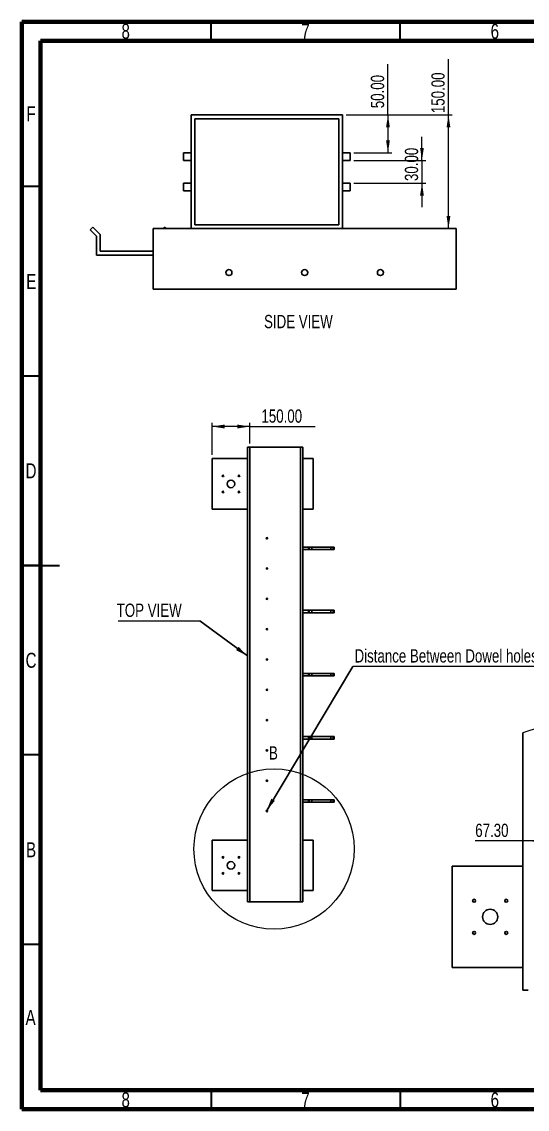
# Model space of a CAD drawing. Header units: millimetres. Extents: x 15 to 415, y 5 to 292.
# Drawn here: x 15 to 148.5, y 5 to 292 of the extents above; entities that cross this region are included whole.
import ezdxf

# ---------------------------------------------------------------- set-up
doc = ezdxf.new("R2010")
doc.units = ezdxf.units.MM
doc.styles.add('SLDTEXTSTYLE0', font='TXT', dxfattribs={"width": 0.75})
doc.dimstyles.new('SLDDIMSTYLE0', dxfattribs={"dimtxt": 3.5, "dimasz": 3.302, "dimexe": 0, "dimexo": 0.0625, "dimgap": 0.875, "dimtad": 1, "dimlfac": 5, "dimrnd": 1e-09, "dimzin": 4, "dimdsep": 46, "dimtxsty": 'SLDTEXTSTYLE0', "dimsah": 1, "dimcen": 0.09, "dimadec": 0, "dimazin": 1, "dimtfac": 1, "dimtofl": 0, "dimtmove": 0, "dimatfit": 3, "dimfxl": 0, "dimfrac": 2, "dimtolj": 1, "dimtzin": 12, "dimarcsym": 0})
doc.dimstyles.new('SLDDIMSTYLE1', dxfattribs={"dimtxt": 3.5, "dimasz": 3.302, "dimexe": 0, "dimexo": 0.0625, "dimgap": 0.875, "dimtad": 1, "dimlfac": 5, "dimrnd": 1e-09, "dimzin": 4, "dimdsep": 46, "dimtxsty": 'SLDTEXTSTYLE0', "dimsah": 1, "dimcen": 0.09, "dimadec": 0, "dimazin": 1, "dimtfac": 1, "dimtmove": 0, "dimatfit": 0, "dimfxl": 0, "dimfrac": 2, "dimtolj": 1, "dimtzin": 12, "dimarcsym": 0})
doc.dimstyles.new('SLDDIMSTYLE2', dxfattribs={"dimtxt": 3.5, "dimasz": 3.302, "dimexe": 0, "dimexo": 0.0625, "dimgap": 0.875, "dimtad": 1, "dimlfac": 15, "dimrnd": 1e-09, "dimzin": 4, "dimdsep": 46, "dimtxsty": 'SLDTEXTSTYLE0', "dimsah": 1, "dimcen": 0.09, "dimadec": 0, "dimazin": 1, "dimtfac": 1, "dimtofl": 0, "dimtmove": 0, "dimatfit": 3, "dimfxl": 0, "dimfrac": 2, "dimtolj": 1, "dimtzin": 12, "dimarcsym": 0})
doc.dimstyles.new('SLDDIMSTYLE3', dxfattribs={"dimtxt": 0.18, "dimasz": 3.302, "dimexe": 0, "dimexo": 0.0625, "dimgap": 0, "dimtad": 0, "dimtih": 1, "dimtoh": 1, "dimdec": 0, "dimrnd": 1e-09, "dimzin": 0, "dimdsep": 46, "dimtxsty": 'Standard', "dimsah": 1, "dimcen": 0.09, "dimadec": 0, "dimazin": 0, "dimtfac": 3.302, "dimtdec": 0, "dimtofl": 0, "dimtmove": 0, "dimatfit": 3, "dimfxl": 0, "dimfrac": 2, "dimtolj": 1, "dimtzin": 0, "dimarcsym": 0})
doc.dimstyles.new('SLDDIMSTYLE6', dxfattribs={"dimtxt": 3.5, "dimasz": 3.302, "dimexe": 0, "dimexo": 0.0625, "dimgap": 0.875, "dimtad": 1, "dimlfac": 7.5, "dimrnd": 1e-09, "dimzin": 4, "dimdsep": 46, "dimtxsty": 'SLDTEXTSTYLE0', "dimsah": 1, "dimcen": 0.09, "dimadec": 0, "dimazin": 1, "dimtfac": 1, "dimtofl": 0, "dimtmove": 0, "dimatfit": 3, "dimfxl": 0, "dimfrac": 2, "dimtolj": 1, "dimtzin": 12, "dimarcsym": 0})

# ---------------------------------------------------------------- blocks, each defined once
blk = doc.blocks.new('_D')
at = {"color": 7, "linetype": 'Continuous', "lineweight": 0}
for p, q in [((111.74, 267.41), (111.74, 280.81)), ((100.74, 267.41), (112.74, 267.41)), ((111.74, 267.41), (111.74, 257.41)), ((102.74, 257.41), (112.74, 257.41))]:
    blk.add_line(p, q, dxfattribs=at)
at = {"color": 7, "linetype": 'Continuous', "lineweight": 18}
for points in [[(111.74, 267.41), (111.23, 264.11), (112.24, 264.11)], [(111.74, 257.41), (112.24, 260.72), (111.23, 260.72)]]:
    blk.add_solid(points, dxfattribs=at)
at = {"color": 7, "linetype": 'Continuous', "lineweight": 18, "insert": (107.22, 269.18), "char_height": 3.5, "attachment_point": 1, "rotation": 90, "style": 'SLDTEXTSTYLE0'}
blk.add_mtext('50.00', dxfattribs=at)
blk = doc.blocks.new('_D_1')
at = {"color": 7, "linetype": 'Continuous', "lineweight": 0}
for p, q in [((120.72, 255.41), (120.72, 261.6)), ((102.74, 255.41), (121.72, 255.41)), ((120.72, 255.41), (120.72, 249.41)), ((102.74, 249.41), (121.72, 249.41)), ((120.72, 249.41), (120.72, 243.06))]:
    blk.add_line(p, q, dxfattribs=at)
at = {"color": 7, "linetype": 'Continuous', "lineweight": 18}
for points in [[(120.72, 255.41), (121.22, 258.72), (120.21, 258.72)], [(120.72, 249.41), (120.21, 246.11), (121.22, 246.11)]]:
    blk.add_solid(points, dxfattribs=at)
at = {"color": 7, "linetype": 'Continuous', "lineweight": 18, "insert": (116.2, 249.96), "char_height": 3.5, "attachment_point": 1, "rotation": 90, "style": 'SLDTEXTSTYLE0'}
blk.add_mtext('30.00', dxfattribs=at)
blk = doc.blocks.new('_D_2')
at = {"color": 7, "linetype": 'Continuous', "lineweight": 0}
for p, q in [((127.72, 267.41), (127.72, 282.11)), ((100.74, 267.41), (128.72, 267.41)), ((127.72, 237.41), (127.72, 267.41)), ((100.74, 237.41), (128.72, 237.41))]:
    blk.add_line(p, q, dxfattribs=at)
at = {"color": 7, "linetype": 'Continuous', "lineweight": 18}
for points in [[(127.72, 267.41), (127.21, 264.11), (128.22, 264.11)], [(127.72, 237.41), (128.22, 240.72), (127.21, 240.72)]]:
    blk.add_solid(points, dxfattribs=at)
at = {"color": 7, "linetype": 'Continuous', "lineweight": 18, "insert": (123.2, 267.88), "char_height": 3.5, "attachment_point": 1, "rotation": 90, "style": 'SLDTEXTSTYLE0'}
blk.add_mtext('150.00', dxfattribs=at)
blk = doc.blocks.new('_D_3')
at = {"color": 7, "linetype": 'Continuous', "lineweight": 0}
for p, q in [((65.27, 177.7), (65.27, 186.18)), ((75.27, 185.18), (65.27, 185.18)), ((75.27, 180.7), (75.27, 186.18)), ((75.27, 185.18), (92.54, 185.18))]:
    blk.add_line(p, q, dxfattribs=at)
at = {"color": 7, "linetype": 'Continuous', "lineweight": 18}
for points in [[(65.27, 185.18), (68.57, 184.67), (68.57, 185.69)], [(75.27, 185.18), (71.97, 185.69), (71.97, 184.67)]]:
    blk.add_solid(points, dxfattribs=at)
at = {"color": 7, "linetype": 'Continuous', "lineweight": 18, "insert": (78.32, 189.69), "char_height": 3.5, "attachment_point": 1, "style": 'SLDTEXTSTYLE0'}
blk.add_mtext('150.00', dxfattribs=at)
blk = doc.blocks.new('SW_NOTE_0_2')
at = {"color": 0, "linetype": 'Continuous', "lineweight": 0}
blk.add_line((82.88, 0), (0, 0), dxfattribs=at)
at = {"color": 0, "linetype": 'Continuous', "lineweight": 0, "insert": (0.49, 4.52), "char_height": 3.5, "attachment_point": 1, "style": 'SLDTEXTSTYLE0'}
blk.add_mtext('Distance Between Dowel holes is 120', dxfattribs=at)
blk = doc.blocks.new('SW_NOTE_0_3')
at = {"color": 0, "linetype": 'Continuous', "lineweight": 0}
blk.add_line((-21.53, 0), (0, 0), dxfattribs=at)
at = {"color": 0, "linetype": 'Continuous', "lineweight": 0, "insert": (-21.94, 4.54), "char_height": 3.5, "attachment_point": 1, "style": 'SLDTEXTSTYLE0'}
blk.add_mtext('TOP VIEW', dxfattribs=at)
blk = doc.blocks.new('_D_7')
at = {"color": 7, "linetype": 'Continuous', "lineweight": 0}
for p, q in [((157.71, 83.44), (157.71, 74.85)), ((148.73, 75.85), (134.79, 75.85)), ((157.71, 75.85), (148.73, 75.85))]:
    blk.add_line(p, q, dxfattribs=at)
at = {"color": 7, "linetype": 'Continuous', "lineweight": 18}
for points in [[(148.73, 75.85), (152.03, 75.34), (152.03, 76.36)], [(157.71, 75.85), (154.4, 76.36), (154.4, 75.34)]]:
    blk.add_solid(points, dxfattribs=at)
at = {"color": 7, "linetype": 'Continuous', "lineweight": 18, "insert": (134.79, 80.36), "char_height": 3.5, "attachment_point": 1, "style": 'SLDTEXTSTYLE0'}
blk.add_mtext('67.30', dxfattribs=at)

msp = doc.modelspace()

# ---------------------------------------------------------------- linework, layer by layer
at = {"color": 7, "linetype": 'Continuous', "lineweight": 70}
for p, q in [((15, 5), (15, 292)), ((15, 292), (415, 292)), ((20, 10), (20, 287)), ((20, 287), (410, 287)), ((410, 10), (20, 10)), ((415, 5), (15, 5))]:
    msp.add_line(p, q, dxfattribs=at)
at = {"color": 7, "linetype": 'Continuous', "lineweight": 35}
for p, q in [((65, 287), (65, 292)), ((115, 287), (115, 292)), ((20, 248.5), (15, 248.5)), ((20, 198.5), (15, 198.5)), ((15, 148.5), (25, 148.5)), ((20, 148.5), (15, 148.5)), ((20, 98.5), (15, 98.5)), ((20, 48.5), (15, 48.5)), ((65, 10), (65, 5)), ((115, 10), (115, 5))]:
    msp.add_line(p, q, dxfattribs=at)
at = {"color": 7, "linetype": 'Continuous', "lineweight": 25}
for p, q in [((59.735, 267.41468), (99.735, 267.41468)), ((59.735, 237.41468), (59.735, 267.41468)), ((99.735, 267.41468), (99.735, 237.41468)), ((60.735, 266.41468), (98.735, 266.41468)), ((60.735, 238.41468), (60.735, 266.41468)), ((98.735, 266.41468), (98.735, 238.41468)), ((57.735, 257.41468), (59.735, 257.41468)), ((57.735, 255.41468), (57.735, 257.41468)), ((59.735, 257.41468), (59.735, 255.41468)), ((99.735, 255.41468), (99.735, 257.41468)), ((99.735, 257.41468), (101.735, 257.41468)), ((101.735, 257.41468), (101.735, 255.41468)), ((59.735, 255.41468), (57.735, 255.41468)), ((101.735, 255.41468), (99.735, 255.41468)), ((57.735, 247.41468), (57.735, 249.41468)), ((57.735, 249.41468), (59.735, 249.41468)), ((59.735, 247.41468), (57.735, 247.41468)), ((59.735, 249.41468), (59.735, 247.41468)), ((99.735, 249.41468), (101.735, 249.41468)), ((99.735, 247.41468), (99.735, 249.41468)), ((101.735, 247.41468), (99.735, 247.41468)), ((101.735, 249.41468), (101.735, 247.41468)), ((98.735, 238.41468), (60.735, 238.41468)), ((33.74505, 237.81885), (33.03795, 237.11174)), ((33.03795, 237.11174), (34.735, 235.41468)), ((35.735, 235.8289), (33.74505, 237.81885)), ((34.735, 235.41468), (34.735, 230.41468)), ((35.735, 231.41468), (35.735, 235.8289)), ((49.735, 221.41468), (49.735, 237.41468)), ((59.735, 237.41468), (49.735, 237.41468)), ((52.72495, 237.81885), (52.32079, 237.41468)), ((53.12912, 237.41468), (52.72495, 237.81885)), ((99.735, 237.41468), (59.735, 237.41468)), ((129.735, 237.41468), (99.735, 237.41468)), ((129.735, 221.41468), (129.735, 237.41468)), ((34.735, 230.41468), (49.735, 230.41468)), ((49.735, 231.41468), (35.735, 231.41468)), ((129.735, 221.41468), (49.735, 221.41468)), ((75.2703, 179.69523), (74.60363, 179.69523)), ((74.60363, 59.69523), (74.60363, 179.69523)), ((75.2703, 59.69523), (75.2703, 179.69523)), ((88.60363, 179.69523), (75.2703, 179.69523)), ((89.2703, 179.69523), (88.60363, 179.69523)), ((88.60363, 59.69523), (88.60363, 179.69523)), ((89.2703, 59.69523), (89.2703, 179.69523)), ((65.2703, 163.36189), (65.2703, 176.69523)), ((65.2703, 176.69523), (74.60363, 176.69523)), ((89.2703, 176.69523), (91.93697, 176.69523)), ((91.93697, 176.69523), (91.93697, 163.36189)), ((74.60363, 163.36189), (65.2703, 163.36189)), ((91.93697, 163.36189), (89.2703, 163.36189)), ((89.2703, 153.36189), (90.70461, 153.36189)), ((89.2703, 152.69523), (90.70461, 152.69523)), ((90.70461, 153.36189), (90.70461, 152.69523)), ((90.70461, 153.36189), (90.94032, 153.36189)), ((90.70461, 152.69523), (90.94032, 152.69523)), ((90.94032, 153.36189), (90.94032, 152.69523)), ((90.94032, 153.36189), (91.60363, 153.36189)), ((90.94032, 152.69523), (91.60363, 152.69523)), ((91.60363, 153.36189), (91.60363, 152.69523)), ((91.60363, 153.36189), (96.60363, 153.36189)), ((91.60363, 152.69523), (96.60363, 152.69523)), ((96.60363, 153.36189), (96.60363, 152.69523)), ((96.60363, 153.36189), (97.26695, 153.36189)), ((96.60363, 152.69523), (97.26695, 152.69523)), ((97.26695, 153.36189), (97.26695, 152.69523)), ((97.26695, 153.36189), (97.50265, 153.36189)), ((97.26695, 152.69523), (97.50265, 152.69523)), ((97.50265, 153.36189), (97.50265, 152.69523)), ((89.2703, 136.69523), (90.70461, 136.69523)), ((89.2703, 136.02856), (90.70461, 136.02856)), ((90.70461, 136.69523), (90.70461, 136.02856)), ((90.70461, 136.69523), (90.94032, 136.69523)), ((90.70461, 136.02856), (90.94032, 136.02856)), ((90.94032, 136.69523), (90.94032, 136.02856)), ((90.94032, 136.69523), (91.60363, 136.69523)), ((90.94032, 136.02856), (91.60363, 136.02856)), ((91.60363, 136.69523), (91.60363, 136.02856)), ((91.60363, 136.69523), (96.60363, 136.69523)), ((91.60363, 136.02856), (96.60363, 136.02856)), ((96.60363, 136.69523), (96.60363, 136.02856)), ((96.60363, 136.69523), (97.26695, 136.69523)), ((96.60363, 136.02856), (97.26695, 136.02856)), ((97.26695, 136.69523), (97.26695, 136.02856)), ((97.26695, 136.69523), (97.50265, 136.69523)), ((97.26695, 136.02856), (97.50265, 136.02856)), ((97.50265, 136.69523), (97.50265, 136.02856)), ((89.2703, 120.02856), (90.70461, 120.02856)), ((89.2703, 119.36189), (90.70461, 119.36189)), ((90.70461, 120.02856), (90.70461, 119.36189)), ((90.70461, 120.02856), (90.94032, 120.02856)), ((90.70461, 119.36189), (90.94032, 119.36189)), ((90.94032, 120.02856), (90.94032, 119.36189)), ((90.94032, 120.02856), (91.60363, 120.02856)), ((90.94032, 119.36189), (91.60363, 119.36189)), ((91.60363, 120.02856), (91.60363, 119.36189)), ((91.60363, 120.02856), (96.60363, 120.02856)), ((91.60363, 119.36189), (96.60363, 119.36189)), ((96.60363, 120.02856), (96.60363, 119.36189)), ((96.60363, 120.02856), (97.26695, 120.02856)), ((96.60363, 119.36189), (97.26695, 119.36189)), ((97.26695, 120.02856), (97.26695, 119.36189)), ((97.26695, 120.02856), (97.50265, 120.02856)), ((97.26695, 119.36189), (97.50265, 119.36189)), ((97.50265, 120.02856), (97.50265, 119.36189)), ((89.2703, 103.36189), (90.70461, 103.36189)), ((90.70461, 103.36189), (90.70461, 102.69523)), ((90.70461, 103.36189), (90.94032, 103.36189)), ((90.94032, 103.36189), (90.94032, 102.69523)), ((90.94032, 103.36189), (91.60363, 103.36189)), ((91.60363, 103.36189), (91.60363, 102.69523)), ((91.60363, 103.36189), (96.60363, 103.36189)), ((96.60363, 103.36189), (96.60363, 102.69523)), ((96.60363, 103.36189), (97.26695, 103.36189)), ((97.26695, 103.36189), (97.26695, 102.69523)), ((97.26695, 103.36189), (97.50265, 103.36189)), ((97.50265, 103.36189), (97.50265, 102.69523)), ((147.39901, 36.44109), (147.39901, 104.35442)), ((89.2703, 102.69523), (90.70461, 102.69523)), ((90.70461, 102.69523), (90.94032, 102.69523)), ((90.94032, 102.69523), (91.60363, 102.69523)), ((91.60363, 102.69523), (96.60363, 102.69523)), ((96.60363, 102.69523), (97.26695, 102.69523)), ((97.26695, 102.69523), (97.50265, 102.69523)), ((89.2703, 86.69523), (90.70461, 86.69523)), ((90.70461, 86.69523), (90.70461, 86.02856)), ((90.70461, 86.69523), (90.94032, 86.69523)), ((90.94032, 86.69523), (90.94032, 86.02856)), ((90.94032, 86.69523), (91.60363, 86.69523)), ((91.60363, 86.69523), (91.60363, 86.02856)), ((91.60363, 86.69523), (96.60363, 86.69523)), ((96.60363, 86.69523), (96.60363, 86.02856)), ((96.60363, 86.69523), (97.26695, 86.69523)), ((97.26695, 86.69523), (97.26695, 86.02856)), ((97.26695, 86.69523), (97.50265, 86.69523)), ((97.50265, 86.69523), (97.50265, 86.02856)), ((89.2703, 86.02856), (90.70461, 86.02856)), ((90.70461, 86.02856), (90.94032, 86.02856)), ((90.94032, 86.02856), (91.60363, 86.02856)), ((91.60363, 86.02856), (96.60363, 86.02856)), ((96.60363, 86.02856), (97.26695, 86.02856)), ((97.26695, 86.02856), (97.50265, 86.02856)), ((65.2703, 62.69523), (65.2703, 76.02856)), ((65.2703, 76.02856), (74.60363, 76.02856)), ((89.2703, 76.02856), (91.93697, 76.02856)), ((91.93697, 76.02856), (91.93697, 62.69523)), ((128.73235, 42.44108), (128.73235, 69.10775)), ((128.73235, 69.10775), (147.39901, 69.10775)), ((74.60363, 62.69523), (65.2703, 62.69523)), ((91.93697, 62.69523), (89.2703, 62.69523)), ((75.2703, 59.69523), (74.60363, 59.69523)), ((88.60363, 59.69523), (75.2703, 59.69523)), ((89.2703, 59.69523), (88.60363, 59.69523)), ((147.39901, 42.44108), (128.73235, 42.44108)), ((148.73235, 36.44109), (147.39901, 36.44109))]:
    msp.add_line(p, q, dxfattribs=at)
for centre, radius in [((69.735, 225.81468), 0.8), ((89.735, 225.81468), 0.8), ((109.735, 225.81468), 0.8), ((68.15048, 172.14838), 0.2), ((72.39012, 172.14838), 0.2), ((70.2703, 170.02856), 1), ((68.15048, 167.90874), 0.2), ((72.39012, 167.90874), 0.2), ((79.75697, 155.69523), 0.16667), ((79.75697, 147.69523), 0.16667), ((79.75697, 139.69523), 0.16667), ((79.75697, 131.69523), 0.16667), ((79.75697, 123.69523), 0.16667), ((79.75697, 115.69523), 0.16667), ((79.75697, 107.69523), 0.16667), ((79.75697, 99.69523), 0.16667), ((79.75697, 91.69523), 0.16667), ((79.75697, 83.69523), 0.16667), ((68.15048, 71.48171), 0.2), ((70.2703, 69.36189), 1), ((72.39012, 71.48171), 0.2), ((68.15048, 67.24207), 0.2), ((72.39012, 67.24207), 0.2), ((134.4927, 60.01406), 0.4), ((142.97199, 60.01406), 0.4), ((138.73235, 55.77442), 2), ((134.49271, 51.53478), 0.4), ((142.97199, 51.53477), 0.4)]:
    msp.add_circle(centre, radius, dxfattribs=at)
at = {"color": 7, "linetype": 'Continuous', "lineweight": 18}
msp.add_circle((81.65975, 73.69523), 21.16737, dxfattribs=at)
msp.add_arc((161.51126, 64.4411), 42.33472, 68.9279518, 109.4721804, dxfattribs=at)

# ---------------------------------------------------------------- block references
at = {"color": 7, "linetype": 'Continuous', "lineweight": 0}
for name, p in [('SW_NOTE_0_3', (62.02555, 133.90127)), ('SW_NOTE_0_2', (102.42135, 121.8788))]:
    msp.add_blockref(name, p, dxfattribs=at)

# ---------------------------------------------------------------- texts
at = {"color": 7, "linetype": 'Continuous', "lineweight": 0, "style": 'SLDTEXTSTYLE0'}
for s, insert, char_height, attachment_point in [('8', (42.46004, 291.47039), 3.96875, 2), ('7', (89.96004, 291.47039), 3.96875, 2), ('6', (139.96004, 291.47039), 3.96875, 2), ('F', (17.45774, 269.72039), 3.96875, 2), ('E', (17.50781, 225.47039), 3.96875, 2), ('SIDE VIEW', (79.01138, 214.6325), 3.5, 1), ('D', (17.45269, 175.47039), 3.96875, 2), ('C', (17.45866, 125.47039), 3.96875, 2), ('B', (17.4706, 75.47039), 3.96875, 2), ('A', (17.33969, 31.22039), 3.96875, 2), ('8', (42.46004, 9.47039), 3.96875, 2), ('7', (89.96004, 9.47039), 3.96875, 2), ('6', (139.96004, 9.47039), 3.96875, 2)]:
    msp.add_mtext(s, dxfattribs=dict(at, insert=insert, char_height=char_height, attachment_point=attachment_point))
at = {"color": 7, "linetype": 'Continuous', "lineweight": 18, "insert": (80.3163, 100.77494), "char_height": 3.5, "attachment_point": 1, "style": 'SLDTEXTSTYLE0'}
msp.add_mtext('B', dxfattribs=at)

# ---------------------------------------------------------------- dimensions: what is measured, and where the dimension line sits
at = {"color": 7, "linetype": 'Continuous', "lineweight": 18}
for base, p1, p2, dimstyle, picture, middle in [((127.7165, 267.41468), (99.735, 237.41468), (99.735, 267.41468), 'SLDDIMSTYLE0', '_D_2', (127.7165, 274.99398)), ((111.735, 257.41468), (99.735, 267.41468), (101.735, 257.41468), 'SLDDIMSTYLE0', '_D', (111.735, 274.99398)), ((120.716, 249.41468), (101.735, 255.41468), (101.735, 249.41468), 'SLDDIMSTYLE1', '_D_1', (120.716, 255.77782))]:
    dim = msp.add_linear_dim(base=base, p1=p1, p2=p2, angle=90, dimstyle=dimstyle, dxfattribs=at)
    dim.commit()
    dim.dimension.update_dxf_attribs({"geometry": picture, "text_midpoint": middle, "dimtype": 160})
for base, p1, p2, dimstyle, picture, middle in [((65.2703, 185.18228), (75.2703, 179.69523), (65.2703, 176.69523), 'SLDDIMSTYLE2', '_D_3', (85.43241, 185.18228)), ((148.73235, 75.85228), (157.70568, 84.44108), (148.73235, 104.80108), 'SLDDIMSTYLE6', '_D_7', (140.60565, 75.85228))]:
    dim = msp.add_linear_dim(base=base, p1=p1, p2=p2, dimstyle=dimstyle, dxfattribs=at)
    dim.commit()
    dim.dimension.update_dxf_attribs({"geometry": picture, "text_midpoint": middle, "dimtype": 160})

# ---------------------------------------------------------------- leaders
at = {"color": 7, "linetype": 'Continuous', "lineweight": 0}
for points in [[(74.60363, 124.64604), (62.02555, 133.90127)], [(79.69833, 83.85124), (102.42135, 121.8788)]]:
    msp.add_leader(points, dimstyle='SLDDIMSTYLE3', dxfattribs=at)

doc.saveas('drawing.dxf')
